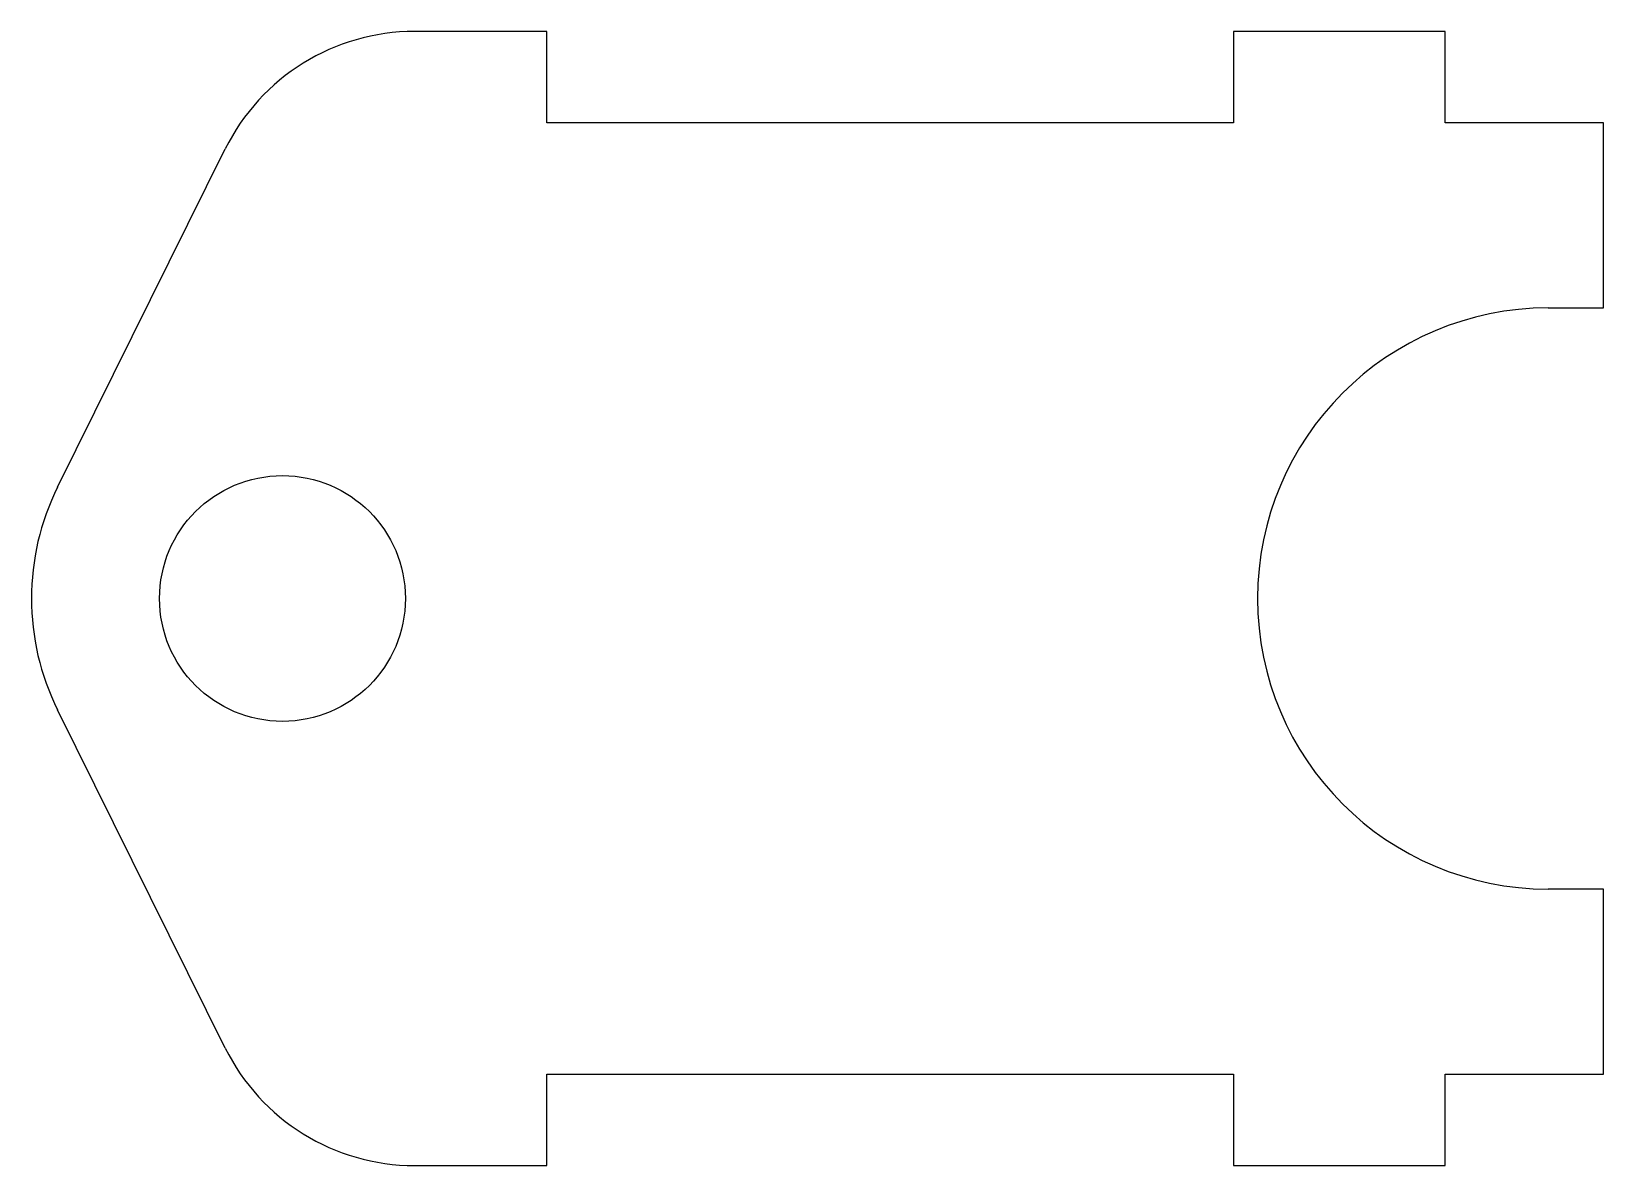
# Model space of a CAD drawing. Header units: millimetres. Extents: x -56 to 133, y -68 to 68.
import ezdxf

# ---------------------------------------------------------------- set-up
doc = ezdxf.new("R2010")
doc.units = ezdxf.units.MM
doc.layers.add('CutProfile', color=7, linetype='CONTINUOUS')

msp = doc.modelspace()

# ---------------------------------------------------------------- linework, layer by layer
at = {"layer": 'CutProfile'}
for p, q in [((6.35, 68.15), (-9.52, 68.15)), ((6.35, 57.15), (6.35, 68.15)), ((114.3, 68.15), (88.9, 68.15)), ((88.9, 68.15), (88.9, 57.15)), ((114.3, 57.15), (114.3, 68.15)), ((88.9, 57.15), (6.35, 57.15)), ((133.35, 57.15), (114.3, 57.15)), ((133.35, 34.92), (133.35, 57.15)), ((-52.42, 13.4), (-32.28, 54.03)), ((126.69, 34.92), (133.35, 34.92)), ((-32.28, -54.03), (-52.42, -13.4)), ((133.35, -34.93), (126.69, -34.93)), ((133.35, -57.15), (133.35, -34.93)), ((6.35, -68.15), (6.35, -57.15)), ((6.35, -57.15), (88.9, -57.15)), ((88.9, -57.15), (88.9, -68.15)), ((114.3, -68.15), (114.3, -57.15)), ((114.3, -57.15), (133.35, -57.15)), ((-9.52, -68.15), (6.35, -68.15)), ((88.9, -68.15), (114.3, -68.15))]:
    msp.add_line(p, q, dxfattribs=at)
msp.add_circle((-25.4, 0), 14.77, dxfattribs=at)
for centre, radius, start, end in [((-9.52, 42.75), 25.4, 90, 153.6294), ((126.69, 0), 34.92, 90.0002, -89.9998), ((-25.4, 0), 30.16, 153.6294, -153.6294), ((-9.52, -42.75), 25.4, -153.6294, -90)]:
    msp.add_arc(centre, radius, start, end, dxfattribs=at)

doc.saveas('drawing.dxf')
